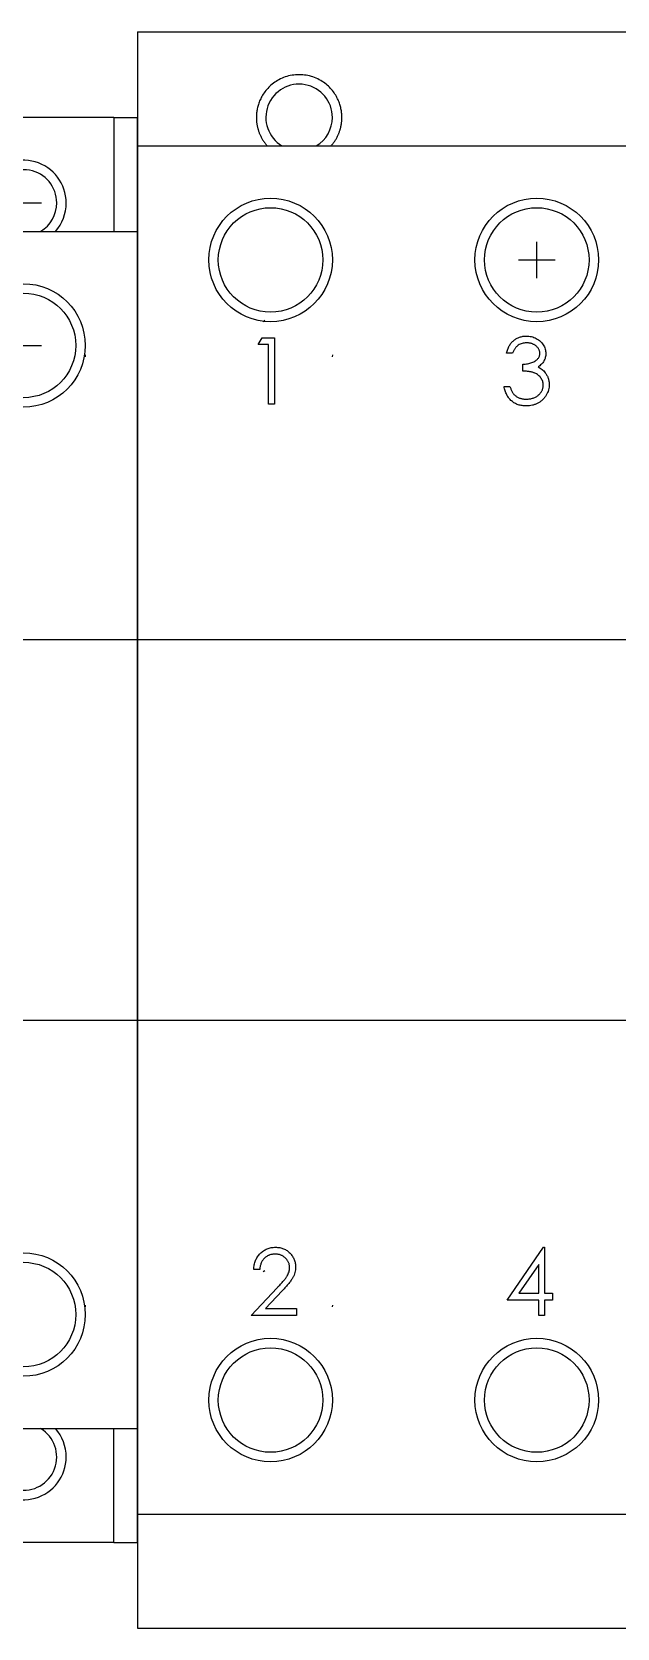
# Model space of a CAD drawing. Extents: x 389647 to 390647, y 333854 to 336054.
# Drawn here: x 390195.1 to 390225.9, y 334979 to 335063 of the extents above; entities that cross this region are included whole.
import ezdxf

# ---------------------------------------------------------------- set-up
doc = ezdxf.new("R2010")
doc.units = 0
doc.header["$MEASUREMENT"] = 0
doc.linetypes.add('ACAD_ISO07W100', pattern=[3, 0, -3])
doc.layers.add('PV-1378', color=7, linetype='Continuous')
doc.layers.add('PV-2A84', color=7, linetype='Continuous')

# ---------------------------------------------------------------- blocks, each defined once
blk = doc.blocks.new('Manufacturer上海良信PartName接触器SeriesNDC1ShellFrameLimitingCurrentRemarkPartTypeMinCurrent18.1MaxCurrent25Poles3PMinPower0MaxPower0LibType3DelFlgfalseUpdateDate2023-01-0100000')
for p, q in [((-7, 29.04), (-7, 30.96)), ((-7.96, 30), (-6.04, 30))]:
    blk.add_line(p, q)
at = {"linetype": 'ACAD_ISO07W100', "ltscale": 3}
for centre in [(-20, 25), (-20, -25)]:
    blk.add_circle(centre, 2.25, dxfattribs=at)
at = {"layer": 'PV-1378'}
for p, q in [((-28, 42), (28, 42)), ((-28, 42), (-28, 36)), ((-28, 36), (28, 36)), ((-28, 36), (-28, 10)), ((-21.646, 25.546), (-21.441, 25.905)), ((-21.108, 25.546), (-21.646, 25.546)), ((-21.441, 25.905), (-20.794, 25.905)), ((-21.108, 22.405), (-21.108, 25.546)), ((-20.794, 25.905), (-20.794, 22.405)), ((-8.275, 25.098), (-8.589, 25.098)), ((-7.736, 24.155), (-7.736, 24.514)), ((-8.723, 23.348), (-8.409, 23.348)), ((-20.794, 22.405), (-21.108, 22.405)), ((-28, 10), (-28, -10)), ((28, 10), (-28, 10)), ((-28, -10), (-28, -36)), ((-28, -10), (28, -10)), ((-8.559, -24.741), (-6.648, -21.959)), ((-6.648, -21.959), (-6.585, -21.959)), ((-6.585, -21.959), (-6.585, -24.382)), ((-21.572, -23.126), (-21.886, -23.126)), ((-6.899, -22.862), (-7.942, -24.382)), ((-6.899, -24.382), (-6.899, -22.862)), ((-22.021, -25.549), (-20.663, -24.101)), ((-20.395, -24.256), (-21.271, -25.19)), ((-21.271, -25.19), (-19.642, -25.19)), ((-19.642, -25.19), (-19.642, -25.549)), ((-6.899, -24.741), (-8.559, -24.741)), ((-7.942, -24.382), (-6.899, -24.382)), ((-6.899, -25.549), (-6.899, -24.741)), ((-6.585, -24.382), (-6.181, -24.382)), ((-6.181, -24.741), (-6.585, -24.741)), ((-6.585, -24.741), (-6.585, -25.549)), ((-6.181, -24.382), (-6.181, -24.741)), ((-19.642, -25.549), (-22.021, -25.549)), ((-6.585, -25.549), (-6.899, -25.549)), ((-28, -36), (28, -36)), ((-28, -36), (-28, -42)), ((-28, -42), (28, -42))]:
    blk.add_line(p, q, dxfattribs=at)
for centre, radius in [((-21, 30), 3.25), ((-7, 30), 3.25), ((-21, 30), 2.75), ((-7, 30), 2.75), ((-21, -30), 3.25), ((-7, -30), 3.25), ((-21, -30), 2.75), ((-7, -30), 2.75)]:
    blk.add_circle(centre, radius, dxfattribs=at)
for start, end in [(0, 238.99728), (301.00272, 0)]:
    blk.add_arc((-19.5, 37.5), 1.75, start, end, dxfattribs=at)
for points, weights in [([(-17.25, 37.5), (-17.25, 42), (-21.75, 42), (-21.75, 37.5)], [1, 0.333333333333, 0.333333333333, 1]), ([(-21.75, 37.5), (-21.75, 36.992), (-21.582, 36.453), (-21.177, 36)], [1, 0.815737865167, 0.682404531833, 0.6]), ([(-17.823, 36), (-17.418, 36.453), (-17.25, 36.992), (-17.25, 37.5)], [0.6, 0.682404531833, 0.815737865167, 1])]:
    blk.add_rational_spline(points, weights, degree=3, dxfattribs=at)
for points, knots in [([(-8.589, 25.098), (-8.58, 25.133), (-8.564, 25.202), (-8.529, 25.3), (-8.491, 25.393), (-8.446, 25.479), (-8.396, 25.56), (-8.339, 25.634), (-8.278, 25.702), (-8.21, 25.763), (-8.139, 25.818), (-8.064, 25.865), (-7.986, 25.905), (-7.904, 25.938), (-7.819, 25.963), (-7.731, 25.982), (-7.64, 25.993), (-7.578, 25.995), (-7.547, 25.995)], [0, 0, 0, 0, 0.072625, 0.141977, 0.208985, 0.273957, 0.336889, 0.398745, 0.460116, 0.520825, 0.580994, 0.640152, 0.698622, 0.757271, 0.816427, 0.876254, 0.937165, 1, 1, 1, 1]), ([(-7.543, 25.636), (-7.583, 25.635), (-7.66, 25.632), (-7.773, 25.608), (-7.877, 25.57), (-7.957, 25.525), (-8.016, 25.48), (-8.058, 25.441), (-8.099, 25.398), (-8.137, 25.347), (-8.175, 25.293), (-8.21, 25.233), (-8.244, 25.167), (-8.264, 25.121), (-8.275, 25.098)], [0, 0, 0, 0, 0.122712, 0.239685, 0.351816, 0.463766, 0.520818, 0.579448, 0.640604, 0.705298, 0.773634, 0.844669, 0.920057, 1, 1, 1, 1]), ([(-7.547, 25.995), (-7.501, 25.994), (-7.411, 25.991), (-7.278, 25.966), (-7.15, 25.927), (-7.028, 25.872), (-6.915, 25.805), (-6.814, 25.725), (-6.727, 25.634), (-6.654, 25.533), (-6.597, 25.425), (-6.555, 25.315), (-6.53, 25.201), (-6.526, 25.124), (-6.525, 25.086)], [0, 0, 0, 0, 0.090254, 0.17854, 0.266093, 0.354631, 0.441886, 0.525747, 0.608114, 0.690197, 0.770821, 0.848326, 0.924012, 1, 1, 1, 1]), ([(-6.839, 25.087), (-6.839, 25.105), (-6.84, 25.142), (-6.85, 25.195), (-6.866, 25.246), (-6.887, 25.296), (-6.916, 25.344), (-6.951, 25.389), (-6.992, 25.433), (-7.039, 25.474), (-7.089, 25.512), (-7.144, 25.545), (-7.203, 25.573), (-7.264, 25.597), (-7.329, 25.614), (-7.398, 25.627), (-7.469, 25.634), (-7.518, 25.636), (-7.543, 25.636)], [0, 0, 0, 0, 0.055275, 0.109966, 0.163247, 0.218076, 0.273301, 0.330909, 0.390995, 0.454176, 0.518862, 0.583311, 0.648517, 0.715031, 0.782502, 0.852323, 0.924928, 1, 1, 1, 1]), ([(-7.736, 24.514), (-7.693, 24.515), (-7.608, 24.517), (-7.484, 24.534), (-7.366, 24.558), (-7.255, 24.595), (-7.155, 24.638), (-7.067, 24.688), (-6.995, 24.743), (-6.937, 24.805), (-6.893, 24.871), (-6.861, 24.94), (-6.843, 25.013), (-6.84, 25.062), (-6.839, 25.087)], [0, 0, 0, 0, 0.110166, 0.215787, 0.318027, 0.417574, 0.51165, 0.596162, 0.672935, 0.74367, 0.810677, 0.874059, 0.936696, 1, 1, 1, 1]), ([(-6.525, 25.086), (-6.526, 25.049), (-6.528, 24.976), (-6.547, 24.871), (-6.58, 24.771), (-6.625, 24.677), (-6.683, 24.589), (-6.754, 24.508), (-6.838, 24.432), (-6.901, 24.388), (-6.933, 24.366)], [0, 0, 0, 0, 0.1280675, 0.2506083, 0.3706302, 0.4900722, 0.6103748, 0.7343131, 0.8632165, 1, 1, 1, 1]), ([(-6.933, 24.366), (-6.896, 24.348), (-6.822, 24.312), (-6.722, 24.242), (-6.631, 24.162), (-6.58, 24.099), (-6.554, 24.067)], [0, 0, 0, 0, 0.2538796, 0.5030089, 0.7502911, 1, 1, 1, 1]), ([(-6.659, 23.415), (-6.661, 23.448), (-6.664, 23.513), (-6.687, 23.608), (-6.726, 23.701), (-6.779, 23.788), (-6.845, 23.869), (-6.921, 23.941), (-7.009, 24), (-7.09, 24.041), (-7.162, 24.069), (-7.223, 24.088), (-7.292, 24.104), (-7.367, 24.118), (-7.449, 24.131), (-7.539, 24.141), (-7.635, 24.15), (-7.702, 24.153), (-7.736, 24.155)], [0, 0, 0, 0, 0.066909, 0.133485, 0.201035, 0.271234, 0.34288, 0.413836, 0.485977, 0.56023, 0.599884, 0.644055, 0.691892, 0.744688, 0.801492, 0.862858, 0.929328, 1, 1, 1, 1]), ([(-6.554, 24.067), (-6.537, 24.044), (-6.504, 23.998), (-6.463, 23.925), (-6.425, 23.85), (-6.396, 23.773), (-6.373, 23.694), (-6.357, 23.613), (-6.347, 23.53), (-6.346, 23.473), (-6.345, 23.445)], [0, 0, 0, 0, 0.128136, 0.254173, 0.378112, 0.501712, 0.623986, 0.747096, 0.872875, 1, 1, 1, 1]), ([(-7.556, 22.316), (-7.593, 22.316), (-7.667, 22.318), (-7.775, 22.33), (-7.879, 22.351), (-7.977, 22.38), (-8.071, 22.416), (-8.16, 22.462), (-8.244, 22.515), (-8.323, 22.577), (-8.397, 22.646), (-8.464, 22.724), (-8.525, 22.809), (-8.578, 22.902), (-8.625, 23.002), (-8.665, 23.11), (-8.699, 23.226), (-8.715, 23.306), (-8.723, 23.348)], [0, 0, 0, 0, 0.0655412, 0.1289632, 0.1903771, 0.2500924, 0.3085484, 0.366398, 0.4245422, 0.48317, 0.5422434, 0.6017394, 0.662506, 0.7248555, 0.7891278, 0.8563464, 0.9262952, 1, 1, 1, 1]), ([(-8.409, 23.348), (-8.401, 23.321), (-8.385, 23.268), (-8.358, 23.193), (-8.327, 23.124), (-8.294, 23.06), (-8.259, 23.002), (-8.22, 22.951), (-8.18, 22.903), (-8.15, 22.877), (-8.135, 22.864)], [0, 0, 0, 0, 0.14977, 0.291316, 0.425966, 0.55216, 0.671527, 0.786122, 0.895325, 1, 1, 1, 1]), ([(-8.135, 22.864), (-8.116, 22.849), (-8.076, 22.819), (-8.013, 22.78), (-7.946, 22.747), (-7.874, 22.721), (-7.799, 22.7), (-7.719, 22.686), (-7.636, 22.676), (-7.579, 22.675), (-7.55, 22.675)], [0, 0, 0, 0, 0.118271, 0.236178, 0.355663, 0.475904, 0.600127, 0.728608, 0.861313, 1, 1, 1, 1]), ([(-6.345, 23.445), (-6.347, 23.396), (-6.351, 23.298), (-6.383, 23.154), (-6.432, 23.013), (-6.503, 22.878), (-6.588, 22.751), (-6.691, 22.638), (-6.808, 22.541), (-6.939, 22.46), (-7.08, 22.395), (-7.232, 22.35), (-7.391, 22.32), (-7.5, 22.317), (-7.556, 22.316)], [0, 0, 0, 0, 0.079648, 0.158922, 0.239619, 0.322609, 0.406035, 0.487602, 0.569685, 0.653036, 0.737436, 0.822478, 0.909748, 1, 1, 1, 1]), ([(-7.55, 22.675), (-7.518, 22.675), (-7.454, 22.676), (-7.36, 22.687), (-7.271, 22.704), (-7.188, 22.729), (-7.109, 22.759), (-7.036, 22.798), (-6.967, 22.843), (-6.903, 22.895), (-6.846, 22.951), (-6.796, 23.01), (-6.754, 23.072), (-6.719, 23.136), (-6.692, 23.202), (-6.674, 23.271), (-6.661, 23.342), (-6.66, 23.391), (-6.659, 23.415)], [0, 0, 0, 0, 0.076072, 0.148752, 0.218403, 0.28576, 0.350598, 0.414964, 0.478069, 0.541761, 0.60435, 0.664075, 0.721464, 0.777587, 0.832644, 0.887844, 0.94346, 1, 1, 1, 1]), ([(-21.886, -23.126), (-21.884, -23.084), (-21.88, -23.002), (-21.861, -22.883), (-21.834, -22.769), (-21.796, -22.661), (-21.749, -22.559), (-21.692, -22.462), (-21.625, -22.371), (-21.549, -22.286), (-21.466, -22.209), (-21.377, -22.143), (-21.283, -22.086), (-21.185, -22.039), (-21.081, -22.004), (-20.973, -21.978), (-20.86, -21.962), (-20.784, -21.96), (-20.745, -21.959)], [0, 0, 0, 0, 0.068791, 0.135103, 0.198979, 0.261904, 0.323495, 0.385195, 0.446969, 0.509765, 0.572251, 0.633405, 0.693251, 0.752583, 0.812579, 0.873275, 0.93555, 1, 1, 1, 1]), ([(-20.761, -22.318), (-20.788, -22.319), (-20.842, -22.32), (-20.921, -22.33), (-20.996, -22.347), (-21.068, -22.37), (-21.136, -22.4), (-21.201, -22.437), (-21.262, -22.48), (-21.32, -22.53), (-21.373, -22.585), (-21.419, -22.647), (-21.46, -22.714), (-21.495, -22.786), (-21.524, -22.863), (-21.546, -22.946), (-21.563, -23.034), (-21.569, -23.095), (-21.572, -23.126)], [0, 0, 0, 0, 0.064439, 0.126547, 0.186887, 0.245878, 0.304041, 0.362191, 0.420976, 0.48066, 0.5406, 0.600689, 0.661936, 0.724443, 0.789038, 0.856314, 0.926352, 1, 1, 1, 1]), ([(-20.001, -23.028), (-20.002, -23.004), (-20.003, -22.957), (-20.014, -22.888), (-20.031, -22.821), (-20.055, -22.757), (-20.087, -22.696), (-20.125, -22.637), (-20.169, -22.58), (-20.221, -22.527), (-20.277, -22.478), (-20.337, -22.435), (-20.4, -22.399), (-20.466, -22.37), (-20.535, -22.347), (-20.608, -22.33), (-20.683, -22.32), (-20.734, -22.319), (-20.761, -22.318)], [0, 0, 0, 0, 0.061965, 0.122122, 0.180988, 0.239933, 0.299906, 0.359989, 0.421776, 0.486576, 0.551535, 0.615018, 0.677259, 0.73973, 0.80305, 0.866495, 0.931973, 1, 1, 1, 1]), ([(-20.745, -21.959), (-20.706, -21.96), (-20.631, -21.962), (-20.521, -21.977), (-20.416, -22.001), (-20.317, -22.034), (-20.224, -22.079), (-20.136, -22.133), (-20.053, -22.195), (-19.979, -22.268), (-19.91, -22.346), (-19.851, -22.43), (-19.8, -22.516), (-19.758, -22.606), (-19.727, -22.7), (-19.704, -22.796), (-19.69, -22.897), (-19.688, -22.965), (-19.687, -23)], [0, 0, 0, 0, 0.0694755, 0.1365168, 0.2007888, 0.2638297, 0.325735, 0.3872907, 0.4495092, 0.5129678, 0.5762752, 0.6375801, 0.6979026, 0.7571721, 0.8165985, 0.8766532, 0.9372896, 1, 1, 1, 1]), ([(-20.663, -24.101), (-20.63, -24.066), (-20.567, -24), (-20.477, -23.903), (-20.396, -23.813), (-20.324, -23.731), (-20.262, -23.654), (-20.208, -23.586), (-20.164, -23.523), (-20.116, -23.45), (-20.07, -23.362), (-20.03, -23.253), (-20.006, -23.141), (-20.003, -23.066), (-20.001, -23.028)], [0, 0, 0, 0, 0.110803, 0.212829, 0.306101, 0.390647, 0.466924, 0.534481, 0.593587, 0.644557, 0.7362, 0.825024, 0.911986, 1, 1, 1, 1]), ([(-19.687, -23), (-19.689, -23.049), (-19.692, -23.145), (-19.721, -23.287), (-19.766, -23.425), (-19.82, -23.536), (-19.874, -23.625), (-19.923, -23.698), (-19.981, -23.777), (-20.048, -23.862), (-20.122, -23.952), (-20.205, -24.049), (-20.297, -24.15), (-20.362, -24.22), (-20.395, -24.256)], [0, 0, 0, 0, 0.098702, 0.195672, 0.292422, 0.391343, 0.444462, 0.504229, 0.570352, 0.642546, 0.722288, 0.807921, 0.90047, 1, 1, 1, 1])]:
    blk.add_open_spline(points, degree=3, knots=knots, dxfattribs=at)
blk = doc.blocks.new('Manufacturer上海良信PartName接触器SeriesNDC1ShellFrameLimitingCurrentRemarkPartTypeMinCurrent12.1MaxCurrent18Poles3PMinPower0MaxPower0LibType3DelFlgfalseUpdateDate2023-01-0100000')
for p, q in [((15.548, 33), (17.452, 33)), ((15.548, 33), (17.452, 33)), ((15.548, 33), (17.452, 33)), ((15.548, 25.5), (17.452, 25.5))]:
    blk.add_line(p, q)
at = {"linetype": 'ACAD_ISO07W100', "ltscale": 3}
for centre in [(17.5, 25), (17.5, -25)]:
    blk.add_circle(centre, 2.25, dxfattribs=at)
at = {"layer": 'PV-2A84'}
for p, q in [((21.25, 37.5), (11.75, 37.5)), ((21.25, 37.5), (22.5, 37.5)), ((21.25, 37.5), (21.25, 31.5)), ((22.5, 31.5), (22.5, 37.5)), ((-22.5, 31.5), (22.5, 31.5)), ((22.5, 10), (22.5, 31.5)), ((22.5, 10), (-22.5, 10)), ((22.5, -10), (22.5, 10)), ((-22.5, -10), (22.5, -10)), ((22.5, -31.5), (22.5, -10)), ((-22.5, -31.5), (22.5, -31.5)), ((21.25, -37.5), (21.25, -31.5)), ((22.5, -37.5), (22.5, -31.5)), ((21.25, -37.5), (11.75, -37.5)), ((21.25, -37.5), (22.5, -37.5))]:
    blk.add_line(p, q, dxfattribs=at)
for centre, radius in [((16.5, 25.5), 3.25), ((16.5, 25.5), 2.75), ((16.5, -25.5), 3.25), ((16.5, -25.5), 2.75)]:
    blk.add_circle(centre, radius, dxfattribs=at)
for centre, radius, start, end in [((16.5, 33), 2.25, 0, 221.81031), ((16.5, 33), 1.75, 0, 238.99728), ((16.5, 33), 1.75, 301.00272, 0), ((16.5, 33), 2.25, 318.18969, 0), ((16.5, -33), 2.25, 138.18969, 0), ((16.5, -33), 1.75, 180, 58.99728), ((16.5, -33), 2.25, 0, 41.81031)]:
    blk.add_arc(centre, radius, start, end, dxfattribs=at)

msp = doc.modelspace()

# ---------------------------------------------------------------- block references
for name, p in [('Manufacturer上海良信PartName接触器SeriesNDC1ShellFrameLimitingCurrentRemarkPartTypeMinCurrent18.1MaxCurrent25Poles3PMinPower0MaxPower0LibType3DelFlgfalseUpdateDate2023-01-0100000', (390228.657, 335020.975)), ('Manufacturer上海良信PartName接触器SeriesNDC1ShellFrameLimitingCurrentRemarkPartTypeMinCurrent12.1MaxCurrent18Poles3PMinPower0MaxPower0LibType3DelFlgfalseUpdateDate2023-01-0100000', (390178.157, 335020.975))]:
    msp.add_blockref(name, p)

doc.saveas('drawing.dxf')
